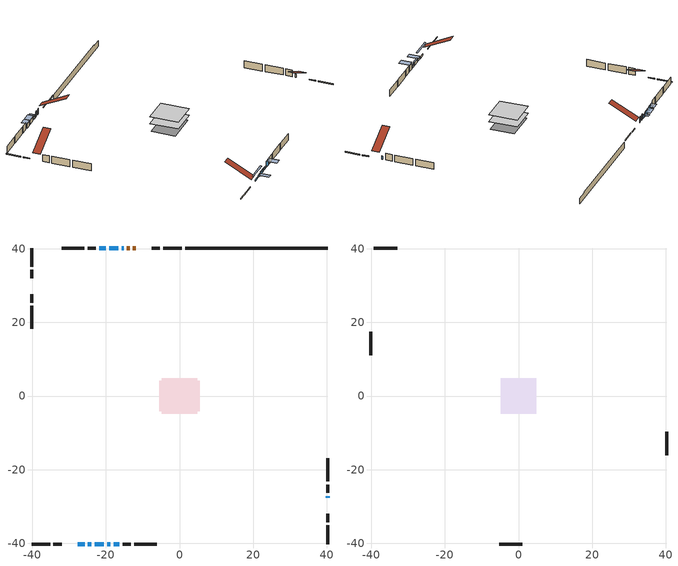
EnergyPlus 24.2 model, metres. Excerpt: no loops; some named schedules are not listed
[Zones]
conditioned space
 floor adiabatic (AdiabaticFloorConstruction): -4.83,-4.83 -4.83,4.83 4.83,4.83 4.83,-4.83 z0.77
 floor foundation (Slab1 construction): -5.54,-4.11 -5.54,4.11 5.54,4.11 5.54,-4.11 z-1.58
 wall outside (RimJoist1 construction): 0.64,40.19 -4.39,40.19 / -40.19,-40.19 -35.15,-40.19 / -40.19,40.19 -40.19,35.15 / 40.19,-40.19 40.19,-35.15 z0.77:1.07
 wall outside (RimJoist2 construction): -5.32,40.19 -7.53,40.19 / -34.22,-40.19 -32.02,-40.19 / -40.19,34.22 -40.19,32.02 / 40.19,-34.22 40.19,-32.02 z0.77:1.07
 wall outside (AdiabaticWallConstruction 1): -11.94,40.19 -12.64,40.19 / -13.56,40.19 -14.26,40.19 z0.77:2.8
 wall outside (AdiabaticWallConstruction): -15.19,40.19 -15.75,40.19 z0.77:1.69; -27.61,-40.19 -25.78,-40.19 / -24.85,-40.19 -23.93,-40.19 z0.77:1.38; -16.67,40.19 -19.11,40.19 z0.77:2.04; -20.04,40.19 -21.82,40.19 z0.77:2.24; 40.19,-27.61 40.19,-27.19 z0.77:1.99; -23.01,-40.19 -20.57,-40.19 z0.77:1.79; -19.64,-40.19 -18.82,-40.19 z0.77:1.56; -17.9,-40.19 -16.37,-40.19 z0.77:2.83
 wall outside (Wall1 construction): -22.75,40.19 -24.98,40.19 / -15.44,-40.19 -13.22,-40.19 / -40.19,27.61 -40.19,25.38 / 40.19,-26.26 40.19,-24.03 z0.77:3.21
 wall outside (Wall2 construction): -25.9,40.19 -32.04,40.19 / -12.29,-40.19 -6.15,-40.19 / -40.19,24.45 -40.19,18.32 / 40.19,-23.1 40.19,-16.97 z0.77:3.21
 wall foundation (FoundationWall1 construction): 1.57,40.19,-1.58 1.57,40.19,0.77 36.33,40.19,0.77 36.33,40.19,0.34 40.19,40.19,0.34 40.19,40.19,-1.58
 window (WindowConstruction 5): -15.19,40.19 -15.75,40.19 z0.77:1.68
 window (WindowConstruction 7): -27.61,-40.19 -25.78,-40.19 z0.77:1.38
 window (WindowConstruction 8): -24.85,-40.19 -23.93,-40.19 z0.77:1.38
 window (WindowConstruction): -16.68,40.19 -19.11,40.19 z0.77:2.04
 window (WindowConstruction 1): -20.04,40.19 -21.82,40.19 z0.77:2.24
 window (WindowConstruction 6): 40.19,-27.61 40.19,-27.19 z0.77:1.99
 window (WindowConstruction 2): -23.01,-40.19 -20.57,-40.19 z0.77:1.79
 window (WindowConstruction 3): -19.64,-40.19 -18.82,-40.19 z0.77:1.56
 window (WindowConstruction 4): -17.9,-40.19 -16.37,-40.19 z0.77:2.83
 door (Door): -11.94,40.19 -12.64,40.19 z0.77:2.8
 door (Door 1): -13.56,40.19 -14.26,40.19 z0.77:2.8
 ceiling adiabatic (AdiabaticFloorConstruction): 4.83,-4.83 4.83,4.83 -4.83,4.83 -4.83,-4.83 z0.77
attic - vented
 floor to conditioned space (Floor1 construction Reversed): -4.82,-4.82 -4.82,4.82 4.82,4.82 4.82,-4.82 z3.21
 wall outside (Wall3 construction): -32.97,40.19 -39.26,40.19 / -5.22,-40.19 1.07,-40.19 / -40.19,17.39 -40.19,11.1 / 40.19,-16.04 40.19,-9.75 z0.77:3.21
 roof outside (Roof1 construction): -11.01,40.19,3.21 -11.01,31.06,7.77 -8.46,31.06,7.77 -8.46,40.19,3.21; -28.54,-40.19,3.21 -28.54,-31.06,7.77 -31.09,-31.06,7.77 -31.09,-40.19,3.21; -40.19,28.54,3.21 -31.06,28.54,7.77 -31.06,31.09,7.77 -40.19,31.09,3.21; 40.19,-28.54,3.21 31.06,-28.54,7.77 31.06,-31.09,7.77 40.19,-31.09,3.21
shading: -16.04,40.19 -14.89,40.19 -14.89,42.02 -16.04,42.02 z1.98; -23.11,-40.19 -30.28,-40.19 -30.28,-40.6 -23.11,-40.6 z4.05; -23.64,-40.19 -25.15,-40.19 -25.15,-43.85 -23.64,-43.85 z1.68; -19.41,40.19 -16.38,40.19 -16.38,42.02 -19.41,42.02 z2.34; -22.12,40.19 -19.74,40.19 -19.74,42.02 -22.12,42.02 z2.54; -20.37,-40.19 -23.21,-40.19 -23.21,-40.6 -20.37,-40.6 z1.99; -18.62,-40.19 -19.84,-40.19 -19.84,-40.6 -18.62,-40.6 z1.76; -16.07,-40.19 -18.19,-40.19 -18.19,-43.85 -16.07,-43.85 z3.13
[Building]
Building 1: Terrain=Suburbs
[Site:Location]
Ottawa Intl AP_ON: Latitude {deg}=45.32; Longitude {deg}=-75.67; Time Zone {hr}=-5; Elevation {m}=115; Keep Site Location Information=Yes
[Site:GroundTemperature:Shallow]
1.18808, -1.19398, -1.38475, -0.254337, 4.28362, 8.80044, 12.7163, 15.1969, 15.4076, 13.3901, 9.57408, 5.19582
[Site:WaterMainsTemperature]
Calculation Method=Schedule; Temperature Schedule=mains temperature schedule
[Material] Roughness=Rough; Thermal Absorptance=0.9
Name | Thickness {m} | Conductivity {W/m-K} | Density {kg/m3} | Specific Heat {J/kg-K} | Solar Absorptance | Visible Absorptance
asphalt or fiberglass shingles | 0.00635 | 0.162714 | 1121.4 | 1465.45 | 0.4 | 0.4
ceiling loosefill ins | 0.169333 | 0.0480833 | 16.02 | 1046.75 | 0.7 | 0.7
ceiling stud and cavity | 0.1397 | 0.0811219 | 65.682 | 1177.47 | 0.7 | 0.7
concrete 4.0 in. | 0.1016 | 1.803125 | 2242.8 | 837.4 | 0.7 | 0.7
concrete 8.0 in. | 0.2032 | 1.803125 | 2242.8 | 837.4 | 0.7 | 0.7
door material | 0.04445 | 0.053851 | 512.64 | 1214.23 | 0.7 | 0.7
exterior vertical ins | 0.0164132 | 0.029427 | 32.04 | 1214.23 | 0.7 | 0.7
floor covering | 0.0127 | 0.0433444 | 54.468 | 1339.84 | 0.6 | 0.6
floor rigid ins; wall rigid ins 1 | 0.512978 | 0.029427 | 32.04 | 1214.23 | 0.7 | 0.7
floor stud and cavity | 0.1397 | 1.75129 | 37.0049 | 1207.88 | 0.7 | 0.7
furniture material conditioned space 1 | 0.1524 | 0.115458 | 640.8 | 1214.23 | 0.6 | 0.6
gypsum board | 0.0127 | 0.160291 | 801 | 837.4 | 0.6 | 0.6
gypsum board 1 | 0.0127 | 0.160291 | 801 | 837.4 | 0.7 | 0.7
osb sheathing 0.5 in. | 0.0127 | 0.115458 | 512.64 | 1214.23 | 0.7 | 0.7
osb sheathing 0.75 in. | 0.01905 | 0.115458 | 512.64 | 1214.23 | 0.7 | 0.7
osb sheathing 2.0 in. | 0.0508 | 0.115458 | 512.64 | 1214.23 | 0.7 | 0.7
rim joist rigid ins; wall rigid ins | 0.051816 | 0.029427 | 32.04 | 1214.23 | 0.7 | 0.7
rim joist stud and cavity | 0.0508 | 0.0361266 | 125.044 | 1163.47 | 0.6 | 0.6
rim joist stud and cavity 1 | 0.0508 | 0.0329873 | 125.044 | 1163.47 | 0.6 | 0.6
wall stud and cavity | 0.1397 | 0.0818765 | 139.0536 | 1170.24 | 0.7 | 0.7
wall stud and cavity 1 | 0.1397 | 0.0853101 | 139.0536 | 1170.24 | 0.7 | 0.7
wall stud and cavity 2 | 0.0889 | 6.1454 | 50.32683 | 1063.81 | 0.6 | 0.6
wall stud and cavity 3 | 0.0889 | 0.380278 | 52.3479 | 1209.89 | 0.7 | 0.7
wall stud and cavity 4 | 0.0889 | 0.391764 | 83.0341 | 1211.67 | 0.7 | 0.7
wood siding | 0.0254 | 0.102417 | 544.68 | 1172.36 | 0.4 | 0.4
wood siding 1 | 0.00254 | 0.102417 | 544.68 | 1172.36 | 0.4 | 0.4
wood siding 2; wood siding 3; wood siding 4 | 0.0254 | 0.102417 | 544.68 | 1172.36 | 0.7 | 0.7
[WindowMaterial:SimpleGlazingSystem]
Name | U-Factor {W/m2-K} | Solar Heat Gain Coefficient
WindowMaterial | 2.93325 | 0.6
WindowMaterial 1 | 2.90827 | 0.64
WindowMaterial 2 | 2.2025 | 0.55
WindowMaterial 3 | 2.342175 | 0.49
WindowMaterial 4 | 2.245649 | 0.54
WindowMaterial 5 | 4.28064 | 0.65
WindowMaterial 6 | 5.43157 | 0.61
WindowMaterial 7 | 2.51365 | 0.43
[Construction]
AdiabaticFloorConstruction: floor stud and cavity, floor rigid ins, osb sheathing 0.75 in., floor covering
AdiabaticWallConstruction: wood siding 3, wall rigid ins 1, wall stud and cavity 3, gypsum board
AdiabaticWallConstruction 1: wood siding 4, wall rigid ins 1, wall stud and cavity 3, gypsum board
Door; Door 1: door material
Floor1 construction Reversed: gypsum board, ceiling stud and cavity, ceiling loosefill ins
FoundationWall1 construction: concrete 8.0 in., gypsum board 1
furniture construction conditioned space 1: furniture material conditioned space 1
PartitionWallConstruction: gypsum board, wall stud and cavity 4, gypsum board
RimJoist1 construction: wood siding 2, rim joist rigid ins, osb sheathing 2.0 in., rim joist stud and cavity
RimJoist2 construction: wood siding 2, rim joist rigid ins, osb sheathing 2.0 in., rim joist stud and cavity 1
Roof1 construction: asphalt or fiberglass shingles
Slab1 construction: concrete 4.0 in.
Wall1 construction: wood siding, wall rigid ins, osb sheathing 0.5 in., wall stud and cavity, gypsum board
Wall2 construction: wood siding, wall rigid ins, osb sheathing 0.5 in., wall stud and cavity 1, gypsum board
Wall3 construction: wood siding 1, wall stud and cavity 2
WindowConstruction: WindowMaterial
WindowConstruction 1: WindowMaterial 1
WindowConstruction 2: WindowMaterial 2
WindowConstruction 3: WindowMaterial 3
WindowConstruction 4: WindowMaterial 4
WindowConstruction 5: WindowMaterial 5
WindowConstruction 6: WindowMaterial 6
WindowConstruction 7; WindowConstruction 8: WindowMaterial 7
[Zone] Multiplier=1; Part of Total Floor Area=Yes
Name | Volume {m3}
attic - vented | 66.9774
conditioned space | 466.6
[Space]
Name | Zone | Volume {m3}
attic - vented 1 | attic - vented | 66.9774
conditioned space 1 | conditioned space | 466.6
[ZoneInfiltration:EffectiveLeakageArea]
infil attic - vented 1: Zone or Space=attic - vented 1; Schedule=Always On Discrete; Effective Air Leakage Area {cm2}=3920.84; Stack Coefficient=0.000486875; Wind Coefficient=1.49083e-05
[ZoneMixing]
whole house fan mix: Zone or Space=attic - vented; Schedule=Always On Continuous; Design Flow Rate Calculation Method=Flow/Zone; Design Flow Rate {m3/s}=0; Source Zone or Space=conditioned space
[SurfaceProperty:ExposedFoundationPerimeter]
Slab1: Exposed Perimeter Calculation Method=TotalExposedPerimeter; Total Exposed Perimeter {m}=38.619
[InternalMass] Zone or ZoneList=conditioned space; Space or SpaceList=conditioned space 1
Name | Construction | Surface Area {m2}
furniture mass conditioned space 1 | furniture construction conditioned space 1 | 73.72
partition wall mass | PartitionWallConstruction | 184.3
[Lights]
interior lighting: Zone or ZoneList or Space or SpaceList=conditioned space 1; Schedule=interior lighting schedule; Design Level Calculation Method=LightingLevel; Lighting Level {W}=343.2; Return Air Fraction=0; Fraction Radiant=0.6; Fraction Visible=0.2; Fraction Replaceable=1
[People]
occupants: Zone or ZoneList or Space or SpaceList=conditioned space 1; Number of People Schedule=occupants schedule; Number of People Calculation Method=People; Number of People=3; Fraction Radiant=0.314171; Sensible Heat Fraction=0.56303; Activity Level Schedule=occupants activity schedule; Carbon Dioxide Generation Rate {m3/s-W}=0; Enable ASHRAE 55 Comfort Warnings=No; Mean Radiant Temperature Calculation Type=EnclosureAveraged
[ElectricEquipment] Zone or ZoneList or Space or SpaceList=conditioned space 1; Design Level Calculation Method=EquipmentLevel
Name | Schedule | Design Level {W} | Fraction Latent | Fraction Radiant | Fraction Lost
clothes dryer | clothes dryer schedule | 140.772 | 0.015 | 0.081 | 0.85
clothes washer | clothes washer schedule | 32.1985 | 0.03 | 0.162 | 0.7
cooking range | cooking range schedule | 215.147 | 0.08 | 0.432 | 0.2
dishwasher | dishwasher schedule | 66.8632 | 0.3 | 0.18 | 0.4
fridge | fridge schedule | 72.9452 | 0 | 0.6 | 0
mech vent bath fan 0 | mech vent bath fan 0 schedule | 50.2 | 0 | 0 | 1
mech vent bath fan 1 | mech vent bath fan 1 schedule | 50.2 | 0 | 0 | 1
mech vent house fan | mech vent house fan schedule | 0 | 0 | 0 | 1
mech vent house fan cfis | mech vent house fan cfis schedule | 0 | 0 | 0 | 0
mech vent range fan 0 | mech vent range fan 0 schedule | 57 | 0 | 0 | 1
misc plug loads | misc plug loads schedule | 494.7 | 0.045 | 0.513 | 0.1
whole house fan | Always On Discrete | 0 | 0 | 0 | 1
[OtherEquipment] Zone or ZoneList or Space or SpaceList=conditioned space 1; Design Level Calculation Method=EquipmentLevel
Name | Fuel Type | Schedule | Design Level {W} | Fraction Latent | Fraction Radiant | Fraction Lost
clothes dryer 1 | Electricity | clothes dryer schedule | 0 | 0.015 | 0.081 | 0.85
cooking range 1 | Electricity | cooking range schedule | 0 | 0.08 | 0.432 | 0.2
general water use latent | None | general water use schedule | 62.594 | 1 | 0 | 0
general water use sensible | None | general water use schedule | -61.6891 | 0 | 0.6 | 0
mech vent house fan latent load | None | Always On Discrete | 0 | 1 | 0 | 0
mech vent house fan sensible load | None | Always On Discrete | 0 | 0 | 0 | 0
water heater energy adjustment1 | Electricity | Always On Discrete | 0.01 | 0 | 0 | 1
[ZoneInfiltration:DesignFlowRate] Zone or ZoneList or Space or SpaceList=conditioned space 1; Schedule=Always On Discrete; Design Flow Rate Calculation Method=Flow/Zone; Design Flow Rate {m3/s}=0
infil flow; natural vent flow; whole house fan flow
[AvailabilityManager:Scheduled]
air source heat pump airloop Availability Manager: Schedule=Always On Discrete
[Foundation:Kiva]
Foundation Kiva 1: Initial Indoor Air Temperature {C}=18; Wall Height Above Grade {m}=0.770016; Wall Depth Below Slab {m}=0.2032; Custom Block Material Name 1=exterior vertical ins; Custom Block Depth 1 {m}=2.350008; Custom Block X Position 1 {m}=0.2159; Custom Block Z Position 1 {m}=0
[Foundation:Kiva:Settings]
Soil Conductivity {W/m-K}=0.849921; Soil Density {kg/m3}=1842.3; Soil Specific Heat {J/kg-K}=418.7; Ground Solar Absorptivity=0.9; Ground Thermal Absorptivity=0.9; Ground Surface Roughness {m}=0.03; Far-Field Width {m}=40; Deep-Ground Boundary Condition=ZeroFlux; Deep-Ground Depth {m}=40; Minimum Cell Dimension {m}=0.2; Maximum Cell Growth Coefficient=3; Simulation Timestep=Timestep
[Exterior:Lights]
exterior lighting: Schedule=exterior lighting schedule; Design Level {W}=75.6
[EnergyManagementSystem:GlobalVariable]
air_source_heat_pump_airloop_Fan_RTF
infil_program_Qfan
infil_program_Qinf
natural_vent_program_Qnv
natural_vent_program_Qwhf
[EnergyManagementSystem:Sensor]
Name | Output:Variable or Output:Meter Index Key | Output:Variable or Output:Meter
airflow_gain | infil flow | Infiltration Sensible Heat Gain Energy
airflow_gain_1 | natural vent flow | Infiltration Sensible Heat Gain Energy
airflow_gain_2 | whole house fan flow | Infiltration Sensible Heat Gain Energy
airflow_loss | infil flow | Infiltration Sensible Heat Loss Energy
airflow_loss_1 | natural vent flow | Infiltration Sensible Heat Loss Energy
airflow_loss_2 | whole house fan flow | Infiltration Sensible Heat Loss Energy
clg_load_cond |  | Cooling:EnergyTransfer:Zone:CONDITIONED SPACE
clg_sp_s; clg_sp_s_1 | cooling setpoint | Schedule Value
clothes_dryer_exhaust_0_sch_s | clothes dryer exhaust 0 schedule | Schedule Value
cool_season | cooling season schedule | Schedule Value
htg_load_cond |  | Heating:EnergyTransfer:Zone:CONDITIONED SPACE
htg_sp_s; htg_sp_s_1 | heating setpoint | Schedule Value
ig_ee_conv | clothes dryer | Electric Equipment Convective Heating Energy
ig_ee_conv_2 | cooking range | Electric Equipment Convective Heating Energy
ig_ee_conv_4 | fridge | Electric Equipment Convective Heating Energy
ig_ee_conv_5 | misc plug loads | Electric Equipment Convective Heating Energy
ig_ee_conv_6 | whole house fan | Electric Equipment Convective Heating Energy
ig_ee_rad | clothes dryer | Electric Equipment Radiant Heating Energy
ig_ee_rad_2 | cooking range | Electric Equipment Radiant Heating Energy
ig_ee_rad_4 | fridge | Electric Equipment Radiant Heating Energy
ig_ee_rad_5 | misc plug loads | Electric Equipment Radiant Heating Energy
ig_ee_rad_6 | whole house fan | Electric Equipment Radiant Heating Energy
ig_lgt_conv | interior lighting | Lights Convective Heating Energy
ig_lgt_rad | interior lighting | Lights Radiant Heating Energy
ig_lgt_vis | interior lighting | Lights Visible Radiation Heating Energy
ig_oe_conv | clothes dryer 1 | Other Equipment Convective Heating Energy
ig_oe_conv_1 | cooking range 1 | Other Equipment Convective Heating Energy
ig_oe_conv_2 | general water use latent | Other Equipment Convective Heating Energy
ig_oe_conv_3 | general water use sensible | Other Equipment Convective Heating Energy
ig_oe_conv_4 | water heater energy adjustment1 | Other Equipment Convective Heating Energy
ig_oe_rad | clothes dryer 1 | Other Equipment Radiant Heating Energy
ig_oe_rad_1 | cooking range 1 | Other Equipment Radiant Heating Energy
ig_oe_rad_2 | general water use latent | Other Equipment Radiant Heating Energy
ig_oe_rad_3 | general water use sensible | Other Equipment Radiant Heating Energy
ig_oe_rad_4 | water heater energy adjustment1 | Other Equipment Radiant Heating Energy
ig_ppl_conv | occupants | People Convective Heating Energy
ig_ppl_rad | occupants | People Radiant Heating Energy
im_conv | furniture mass conditioned space 1 | Surface Inside Face Convection Heat Gain Energy
im_conv_1 | partition wall mass | Surface Inside Face Convection Heat Gain Energy
im_ig | furniture mass conditioned space 1 | Surface Inside Face Internal Gains Radiation Heat Gain Energy
im_ig_1 | partition wall mass | Surface Inside Face Internal Gains Radiation Heat Gain Energy
im_lgt | furniture mass conditioned space 1 | Surface Inside Face Lights Radiation Heat Gain Energy
im_lgt_1 | partition wall mass | Surface Inside Face Lights Radiation Heat Gain Energy
im_sol | furniture mass conditioned space 1 | Surface Inside Face Solar Radiation Heat Gain Energy
im_sol_1 | partition wall mass | Surface Inside Face Solar Radiation Heat Gain Energy
im_surf | furniture mass conditioned space 1 | Surface Inside Face Net Surface Thermal Radiation Heat Gain Energy
im_surf_1 | partition wall mass | Surface Inside Face Net Surface Thermal Radiation Heat Gain Energy
mech_vent_bath_fan_0_sch_s | mech vent bath fan 0 schedule | Schedule Value
mech_vent_bath_fan_1_sch_s | mech vent bath fan 1 schedule | Schedule Value
mech_vent_range_fan_0_sch_s | mech vent range fan 0 schedule | Schedule Value
mv_conv | mech vent bath fan 0 | Electric Equipment Convective Heating Energy
mv_conv_1 | mech vent bath fan 1 | Electric Equipment Convective Heating Energy
mv_conv_2 | mech vent house fan | Electric Equipment Convective Heating Energy
mv_conv_3 | mech vent house fan cfis | Electric Equipment Convective Heating Energy
mv_conv_4 | mech vent range fan 0 | Electric Equipment Convective Heating Energy
mv_conv_5 | mech vent house fan latent load | Other Equipment Convective Heating Energy
mv_conv_6 | mech vent house fan sensible load | Other Equipment Convective Heating Energy
mv_rad | mech vent bath fan 0 | Electric Equipment Radiant Heating Energy
mv_rad_1 | mech vent bath fan 1 | Electric Equipment Radiant Heating Energy
mv_rad_2 | mech vent house fan | Electric Equipment Radiant Heating Energy
mv_rad_3 | mech vent house fan cfis | Electric Equipment Radiant Heating Energy
mv_rad_4 | mech vent range fan 0 | Electric Equipment Radiant Heating Energy
mv_rad_5 | mech vent house fan latent load | Other Equipment Radiant Heating Energy
mv_rad_6 | mech vent house fan sensible load | Other Equipment Radiant Heating Energy
natural_vent_s | natural vent schedule | Schedule Value
out_pb_s |  | Site Outdoor Air Barometric Pressure
out_wt_s |  | Site Outdoor Air Humidity Ratio
site_vw_s |  | Site Wind Speed
ss_back_out | Window1 | Surface Window Shortwave from Zone Back Out Window Heat Transfer Rate
ss_back_out_1 | Window10 | Surface Window Shortwave from Zone Back Out Window Heat Transfer Rate
ss_back_out_2 | Window11 | Surface Window Shortwave from Zone Back Out Window Heat Transfer Rate
ss_back_out_3 | Window2 | Surface Window Shortwave from Zone Back Out Window Heat Transfer Rate
ss_back_out_4 | Window4 | Surface Window Shortwave from Zone Back Out Window Heat Transfer Rate
ss_back_out_5 | Window5 | Surface Window Shortwave from Zone Back Out Window Heat Transfer Rate
ss_back_out_6 | Window6 | Surface Window Shortwave from Zone Back Out Window Heat Transfer Rate
ss_back_out_7 | Window8 | Surface Window Shortwave from Zone Back Out Window Heat Transfer Rate
ss_back_out_8 | Window9 | Surface Window Shortwave from Zone Back Out Window Heat Transfer Rate
ss_conv | Door1 | Surface Inside Face Convection Heat Gain Energy
ss_conv_1 | Door2 | Surface Inside Face Convection Heat Gain Energy
ss_conv_10 | Window9 | Surface Inside Face Convection Heat Gain Energy
ss_conv_2 | Window1 | Surface Inside Face Convection Heat Gain Energy
ss_conv_3 | Window10 | Surface Inside Face Convection Heat Gain Energy
ss_conv_4 | Window11 | Surface Inside Face Convection Heat Gain Energy
ss_conv_5 | Window2 | Surface Inside Face Convection Heat Gain Energy
ss_conv_6 | Window4 | Surface Inside Face Convection Heat Gain Energy
ss_conv_7 | Window5 | Surface Inside Face Convection Heat Gain Energy
ss_conv_8 | Window6 | Surface Inside Face Convection Heat Gain Energy
ss_conv_9 | Window8 | Surface Inside Face Convection Heat Gain Energy
ss_ig | Door1 | Surface Inside Face Internal Gains Radiation Heat Gain Energy
ss_ig_1 | Door2 | Surface Inside Face Internal Gains Radiation Heat Gain Energy
ss_ig_10 | Window9 | Surface Inside Face Internal Gains Radiation Heat Gain Energy
ss_ig_2 | Window1 | Surface Inside Face Internal Gains Radiation Heat Gain Energy
ss_ig_3 | Window10 | Surface Inside Face Internal Gains Radiation Heat Gain Energy
ss_ig_4 | Window11 | Surface Inside Face Internal Gains Radiation Heat Gain Energy
ss_ig_5 | Window2 | Surface Inside Face Internal Gains Radiation Heat Gain Energy
ss_ig_6 | Window4 | Surface Inside Face Internal Gains Radiation Heat Gain Energy
ss_ig_7 | Window5 | Surface Inside Face Internal Gains Radiation Heat Gain Energy
ss_ig_8 | Window6 | Surface Inside Face Internal Gains Radiation Heat Gain Energy
ss_ig_9 | Window8 | Surface Inside Face Internal Gains Radiation Heat Gain Energy
ss_lgt | Door1 | Surface Inside Face Lights Radiation Heat Gain Energy
ss_lgt_1 | Door2 | Surface Inside Face Lights Radiation Heat Gain Energy
ss_sol | Door1 | Surface Inside Face Solar Radiation Heat Gain Energy
ss_sol_1 | Door2 | Surface Inside Face Solar Radiation Heat Gain Energy
ss_surf | Door1 | Surface Inside Face Net Surface Thermal Radiation Heat Gain Energy
ss_surf_1 | Door2 | Surface Inside Face Net Surface Thermal Radiation Heat Gain Energy
ss_surf_10 | Window9 | Surface Inside Face Net Surface Thermal Radiation Heat Gain Energy
ss_surf_2 | Window1 | Surface Inside Face Net Surface Thermal Radiation Heat Gain Energy
ss_surf_3 | Window10 | Surface Inside Face Net Surface Thermal Radiation Heat Gain Energy
ss_surf_4 | Window11 | Surface Inside Face Net Surface Thermal Radiation Heat Gain Energy
ss_surf_5 | Window2 | Surface Inside Face Net Surface Thermal Radiation Heat Gain Energy
ss_surf_6 | Window4 | Surface Inside Face Net Surface Thermal Radiation Heat Gain Energy
ss_surf_7 | Window5 | Surface Inside Face Net Surface Thermal Radiation Heat Gain Energy
ss_surf_8 | Window6 | Surface Inside Face Net Surface Thermal Radiation Heat Gain Energy
ss_surf_9 | Window8 | Surface Inside Face Net Surface Thermal Radiation Heat Gain Energy
ss_trans_in | Window1 | Surface Window Transmitted Solar Radiation Rate
ss_trans_in_1 | Window10 | Surface Window Transmitted Solar Radiation Rate
ss_trans_in_2 | Window11 | Surface Window Transmitted Solar Radiation Rate
ss_trans_in_3 | Window2 | Surface Window Transmitted Solar Radiation Rate
ss_trans_in_4 | Window4 | Surface Window Transmitted Solar Radiation Rate
ss_trans_in_5 | Window5 | Surface Window Transmitted Solar Radiation Rate
ss_trans_in_6 | Window6 | Surface Window Transmitted Solar Radiation Rate
ss_trans_in_7 | Window8 | Surface Window Transmitted Solar Radiation Rate
ss_trans_in_8 | Window9 | Surface Window Transmitted Solar Radiation Rate
ss_trans_out | Window1 | Surface Inside Face Initial Transmitted Diffuse Transmitted Out Window Solar Radiation Rate
ss_trans_out_1 | Window10 | Surface Inside Face Initial Transmitted Diffuse Transmitted Out Window Solar Radiation Rate
ss_trans_out_2 | Window11 | Surface Inside Face Initial Transmitted Diffuse Transmitted Out Window Solar Radiation Rate
ss_trans_out_3 | Window2 | Surface Inside Face Initial Transmitted Diffuse Transmitted Out Window Solar Radiation Rate
ss_trans_out_4 | Window4 | Surface Inside Face Initial Transmitted Diffuse Transmitted Out Window Solar Radiation Rate
ss_trans_out_5 | Window5 | Surface Inside Face Initial Transmitted Diffuse Transmitted Out Window Solar Radiation Rate
ss_trans_out_6 | Window6 | Surface Inside Face Initial Transmitted Diffuse Transmitted Out Window Solar Radiation Rate
ss_trans_out_7 | Window8 | Surface Inside Face Initial Transmitted Diffuse Transmitted Out Window Solar Radiation Rate
ss_trans_out_8 | Window9 | Surface Inside Face Initial Transmitted Diffuse Transmitted Out Window Solar Radiation Rate
s_conv | Floor1 | Surface Inside Face Convection Heat Gain Energy
s_conv_1 | FoundationWall1 | Surface Inside Face Convection Heat Gain Energy
s_conv_10 | RimJoist2:270 | Surface Inside Face Convection Heat Gain Energy
s_conv_11 | RimJoist2:90 | Surface Inside Face Convection Heat Gain Energy
s_conv_12 | Slab1 | Surface Inside Face Convection Heat Gain Energy
s_conv_13 | Wall1:0 | Surface Inside Face Convection Heat Gain Energy
s_conv_14 | Wall1:180 | Surface Inside Face Convection Heat Gain Energy
s_conv_15 | Wall1:270 | Surface Inside Face Convection Heat Gain Energy
s_conv_16 | Wall1:90 | Surface Inside Face Convection Heat Gain Energy
s_conv_17 | Wall2:0 | Surface Inside Face Convection Heat Gain Energy
s_conv_18 | Wall2:180 | Surface Inside Face Convection Heat Gain Energy
s_conv_19 | Wall2:270 | Surface Inside Face Convection Heat Gain Energy
s_conv_2 | inferred conditioned ceiling | Surface Inside Face Convection Heat Gain Energy
s_conv_20 | Wall2:90 | Surface Inside Face Convection Heat Gain Energy
s_conv_3 | inferred conditioned floor | Surface Inside Face Convection Heat Gain Energy
s_conv_4 | RimJoist1:0 | Surface Inside Face Convection Heat Gain Energy
s_conv_5 | RimJoist1:180 | Surface Inside Face Convection Heat Gain Energy
s_conv_6 | RimJoist1:270 | Surface Inside Face Convection Heat Gain Energy
s_conv_7 | RimJoist1:90 | Surface Inside Face Convection Heat Gain Energy
s_conv_8 | RimJoist2:0 | Surface Inside Face Convection Heat Gain Energy
s_conv_9 | RimJoist2:180 | Surface Inside Face Convection Heat Gain Energy
s_ig | Floor1 | Surface Inside Face Internal Gains Radiation Heat Gain Energy
